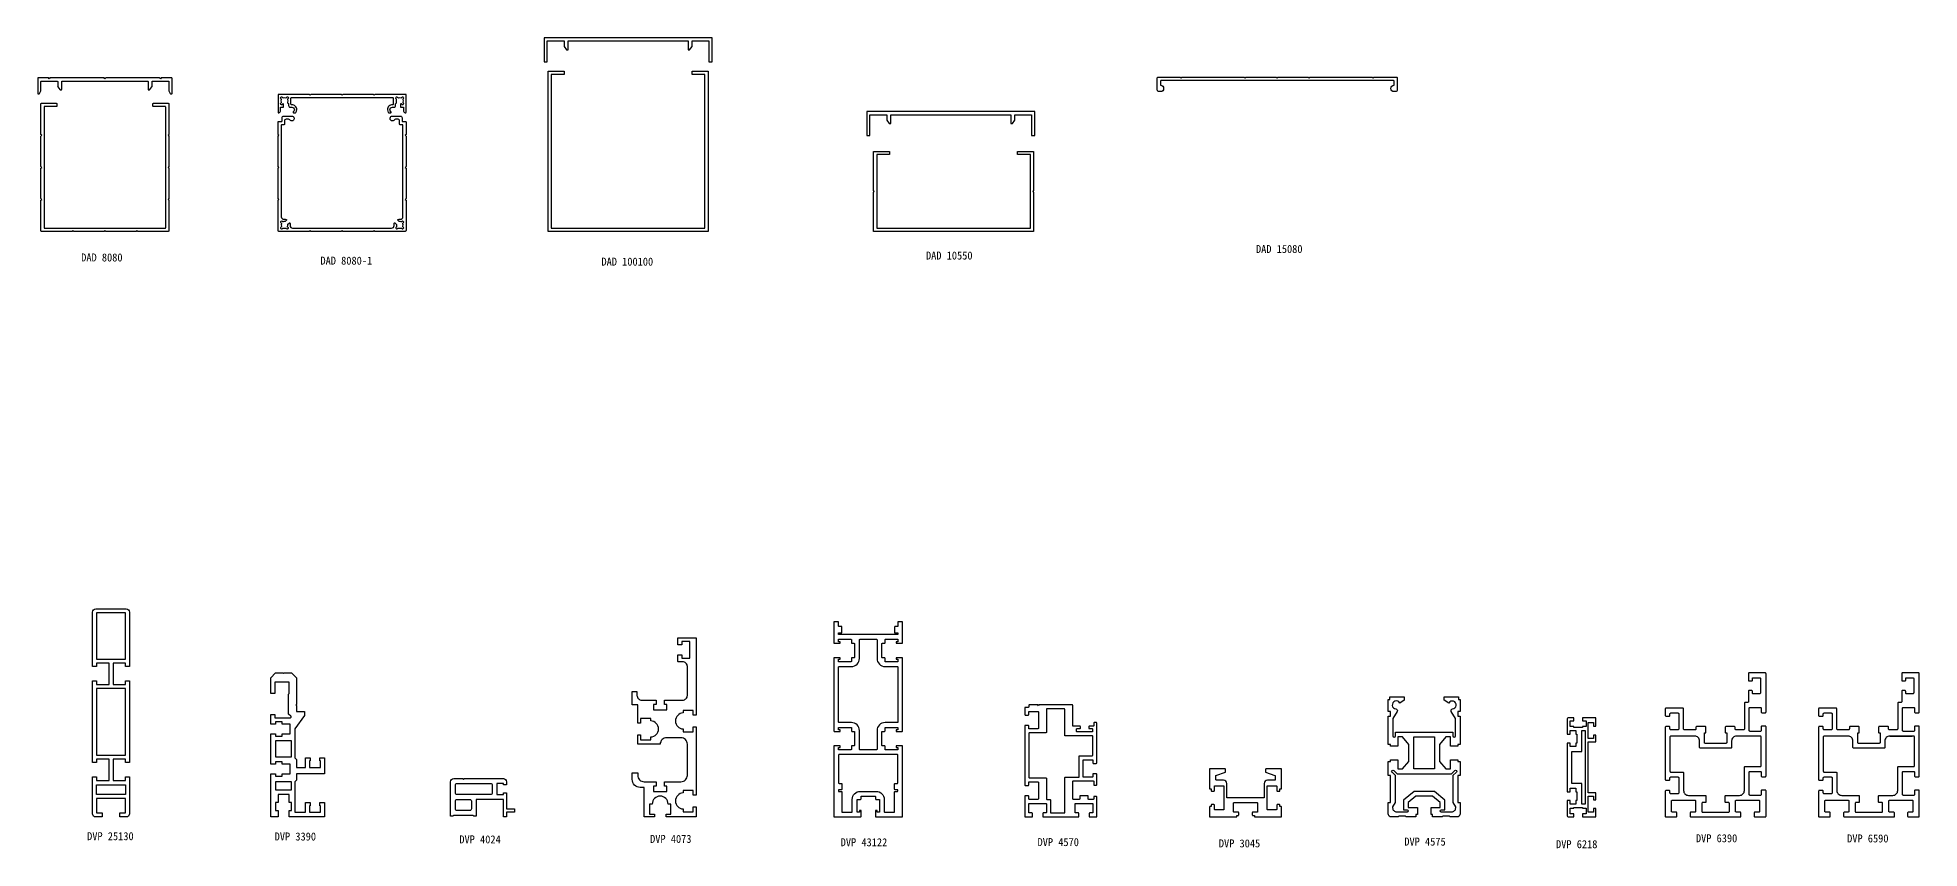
# Model space of a CAD drawing. Extents: x 2157 to 12417, y 247 to 1676.
# Drawn here: x 3431 to 4607, y 251 to 757 of the extents above; entities that cross this region are included whole.
import ezdxf

# ---------------------------------------------------------------- set-up
doc = ezdxf.new("R2010")
doc.units = 0
doc.header["$LTSCALE"] = 8
doc.layers.get('0').update_dxf_attribs({"linetype": 'CONTINUOUS'})
doc.layers.add('3', color=3, linetype='CONTINUOUS')
doc.layers.add('외형선', color=3, linetype='CONTINUOUS')
doc.layers.add('AM_0', color=7, linetype='CONTINUOUS', lineweight=30)
doc.styles.add('궁서체', font='')
doc.styles.get('궁서체').set_extended_font_data('GungsuhChe')

msp = doc.modelspace()

# ---------------------------------------------------------------- linework, layer by layer
at = {"color": 7}
for points in [[(3837.3, 755.2), (3837.3, 749.7), (3838.3, 749.7), (3839.8, 751.7), (3839.8, 755.2), (3850.3, 755.2), (3850.3, 742.2), (3852.3, 742.2), (3852.3, 757.2), (3747.3, 757.2), (3747.3, 742.2), (3749.3, 742.2), (3749.3, 755.2), (3759.8, 755.2), (3759.8, 751.7), (3761.3, 749.7), (3762.3, 749.7), (3762.3, 755.2), (3799.8, 755.2)], [(3847.8, 734.2), (3839.8, 734.2), (3839.8, 736.2), (3849.8, 736.2), (3849.8, 636.2), (3749.8, 636.2), (3749.8, 736.2), (3759.8, 736.2), (3759.8, 734.2), (3751.8, 734.2), (3751.8, 638.2), (3847.8, 638.2)], [(4039, 709.1), (4039, 703.6), (4040, 703.6), (4041.5, 705.6), (4041.5, 709.1), (4052, 709.1), (4052, 696.1), (4054, 696.1), (4054, 711.1), (3949, 711.1), (3949, 696.1), (3951, 696.1), (3951, 709.1), (3961.5, 709.1), (3961.5, 705.6), (3963, 703.6), (3964, 703.6), (3964, 709.1), (4001.5, 709.1)], [(3953.2, 660.7), (3953.7, 661.2), (3953.2, 661.7), (3953.2, 686.2), (3963.2, 686.2), (3963.2, 684.2), (3955.2, 684.2), (3955.2, 638.2), (4051.2, 638.2), (4051.2, 684.2), (4043.2, 684.2), (4043.2, 686.2), (4053.2, 686.2), (4053.2, 661.7), (4052.7, 661.2), (4053.2, 660.7), (4053.2, 636.2), (3953.2, 636.2)]]:
    msp.add_lwpolyline(points, close=True, dxfattribs=at)
for points in [[(3502.3, 726.6, 0.162278), (3502.4, 726.7), (3502.4, 729.8, -0.414214), (3502.7, 730.1), (3512.6, 730.1, -0.414214), (3512.9, 729.8), (3512.9, 724.2, 0.116434), (3512.9, 724.1), (3513.8, 722.3, 0.284079), (3514.1, 722.1), (3514.6, 722.1, 0.414214), (3514.9, 722.4), (3514.9, 731.8, 0.414214), (3514.6, 732.1), (3508.1, 732.1), (3507.6, 731.6), (3507.1, 732.1), (3473.4, 732.1), (3472.9, 731.6), (3472.4, 732.1), (3438.6, 732.1), (3438.1, 731.6), (3437.6, 732.1), (3431.2, 732.1, 0.414214), (3430.9, 731.8), (3430.9, 722.4, 0.414214), (3431.2, 722.1), (3431.7, 722.1, 0.284079), (3432, 722.3), (3432.8, 724.1, 0.116434), (3432.9, 724.2), (3432.9, 729.8, -0.414214), (3433.2, 730.1), (3443.1, 730.1, -0.414214), (3443.4, 729.8), (3443.4, 726.7, 0.162278), (3443.4, 726.6), (3444.8, 724.8, 0.236068), (3445, 724.6), (3445.6, 724.6, 0.414214), (3445.9, 724.9), (3445.9, 729.8, -0.414214), (3446.2, 730.1), (3472.9, 730.1), (3499.6, 730.1, -0.414214), (3499.9, 729.8), (3499.9, 724.9, 0.414214), (3500.2, 724.6), (3500.7, 724.6, 0.236068), (3501, 724.8)], [(3651.8, 710.6), (3651.8, 710.7, 0.242958), (3651.6, 710.9, -0.242958), (3651, 712.2, -0.414214), (3652.6, 713.8), (3653.6, 713.8, 0.414214), (3654.6, 714.8), (3654.6, 715.9, -0.198912), (3654.7, 716.1), (3655.1, 716.6, 0.305615), (3655.2, 716.9, -0.203231), (3655.2, 718.6, 0.305615), (3655.1, 718.9), (3654.8, 719.3, -0.38311), (3654.7, 719.7, -0.053726), (3655.2, 720.2, -0.38311), (3655.6, 720.1), (3656, 719.8, 0.305615), (3656.3, 719.7, -0.203231), (3658, 719.7, 0.305615), (3658.3, 719.8), (3658.7, 720.1, -0.38311), (3659.1, 720.2, -0.053726), (3659.6, 719.7, -0.38311), (3659.5, 719.3), (3659.1, 718.9, 0.305615), (3659.1, 718.6, -0.203231), (3659.1, 716.9, 0.305615), (3659.1, 716.6), (3659.5, 716.2, -0.38311), (3659.6, 715.8, -0.053726), (3659.1, 715.3, -0.38311), (3658.7, 715.4), (3658.3, 715.8, 0.305615), (3658, 715.8, -0.015292), (3657.8, 715.8, 0.317837), (3657.6, 715.5), (3657.6, 714.1, 0.414214), (3657.9, 713.8), (3659.3, 713.8, -0.414214), (3659.6, 713.5), (3659.6, 711.3, 0.414214), (3660.6, 710.3), (3660.8, 710.3, 0.414214), (3661.1, 710.6), (3661.1, 721.5, 0.414214), (3660.8, 721.8), (3641.6, 721.8), (3641.1, 721.3), (3640.6, 721.8), (3621.6, 721.8), (3621.1, 721.3), (3620.6, 721.8), (3601.6, 721.8), (3601.1, 721.3), (3600.6, 721.8), (3581.4, 721.8, 0.414214), (3581.1, 721.5), (3581.1, 710.6, 0.414214), (3581.4, 710.3), (3581.6, 710.3, 0.414214), (3582.6, 711.3), (3582.6, 713.5, -0.414214), (3582.9, 713.8), (3584.3, 713.8, 0.414214), (3584.6, 714.1), (3584.6, 715.5, 0.317837), (3584.4, 715.8, -0.015292), (3584.3, 715.8, 0.305615), (3584, 715.8), (3583.6, 715.4, -0.38311), (3583.2, 715.3, -0.053726), (3582.7, 715.8, -0.38311), (3582.8, 716.2), (3583.1, 716.6, 0.305615), (3583.2, 716.9, -0.203231), (3583.2, 718.6, 0.305615), (3583.1, 718.9), (3582.8, 719.3, -0.38311), (3582.7, 719.7, -0.053726), (3583.2, 720.2, -0.38311), (3583.6, 720.1), (3584, 719.8, 0.305615), (3584.3, 719.7, -0.203231), (3586, 719.7, 0.305615), (3586.3, 719.8), (3586.7, 720.1, -0.38311), (3587.1, 720.2, -0.053726), (3587.6, 719.7, -0.38311), (3587.5, 719.3), (3587.1, 718.9, 0.305615), (3587.1, 718.6, -0.203231), (3587.1, 716.9, 0.305615), (3587.1, 716.6), (3587.6, 716.1, -0.198912), (3587.7, 715.9), (3587.7, 714.8, 0.414214), (3588.7, 713.8), (3589.7, 713.8, -0.414214), (3591.3, 712.2, -0.242958), (3590.6, 710.9, 0.242958), (3590.5, 710.7), (3590.5, 710.6, 0.414214), (3590.8, 710.3), (3592, 710.3, 0.245393), (3592.3, 710.5, 0.153244), (3592.8, 712.2, 0.419921), (3589.7, 715.3, -0.419921), (3589.1, 715.8), (3589.1, 719.3, -0.414214), (3589.6, 719.8), (3652.6, 719.8, -0.414214), (3653.1, 719.3), (3653.1, 715.8, -0.419921), (3652.6, 715.3, 0.419921), (3649.5, 712.2, 0.153244), (3650, 710.5, 0.245393), (3650.3, 710.3), (3651.5, 710.3, 0.414214)], [(3442.6, 714.2), (3435.2, 714.2, 0.414214), (3434.9, 713.9), (3434.9, 638.5, 0.414214), (3435.2, 638.2), (3510.6, 638.2, 0.414214), (3510.9, 638.5), (3510.9, 713.9, 0.414214), (3510.6, 714.2), (3503.2, 714.2, -0.414214), (3502.9, 714.5), (3502.9, 715.9, -0.414214), (3503.2, 716.2), (3512.6, 716.2, -0.414214), (3512.9, 715.9), (3512.9, 696.7), (3512.4, 696.2), (3512.9, 695.7), (3512.9, 676.7), (3512.4, 676.2), (3512.9, 675.7), (3512.9, 656.7), (3512.4, 656.2), (3512.9, 655.7), (3512.9, 636.5, -0.414214), (3512.6, 636.2), (3493.4, 636.2), (3492.9, 636.7), (3492.4, 636.2), (3473.4, 636.2), (3472.9, 636.7), (3472.4, 636.2), (3453.4, 636.2), (3452.9, 636.7), (3452.4, 636.2), (3433.2, 636.2, -0.414214), (3432.9, 636.5), (3432.9, 655.7), (3433.4, 656.2), (3432.9, 656.7), (3432.9, 675.7), (3433.4, 676.2), (3432.9, 676.7), (3432.9, 695.7), (3433.4, 696.2), (3432.9, 696.7), (3432.9, 715.9, -0.414214), (3433.2, 716.2), (3442.6, 716.2, -0.414214), (3442.9, 715.9), (3442.9, 714.5, -0.414214)], [(3583.6, 642.6, 0.38311), (3583.2, 642.6, 0.053726), (3582.7, 642.1, 0.38311), (3582.8, 641.7), (3583.1, 641.3, -0.305615), (3583.2, 641, 0.203231), (3583.2, 639.4, -0.305615), (3583.1, 639), (3582.8, 638.6, 0.38311), (3582.7, 638.2, 0.053726), (3583.2, 637.8, 0.38311), (3583.6, 637.8), (3584, 638.2, -0.305615), (3584.3, 638.3, 0.203231), (3586, 638.3, -0.305615), (3586.3, 638.2), (3586.7, 637.8, 0.38311), (3587.1, 637.8, 0.053726), (3587.6, 638.2, 0.38311), (3587.5, 638.6), (3587.1, 639, -0.305615), (3587.1, 639.4, 0.121666), (3587.2, 640.4, -0.22065), (3587.3, 640.6), (3588.1, 641.4, -0.565857), (3588.6, 641.2, -0.098983), (3588.7, 639.8, 0.443276), (3590.2, 638.2), (3652.1, 638.2, 0.443276), (3653.6, 639.8, -0.098983), (3653.7, 641.2, -0.565857), (3654.2, 641.4), (3655, 640.6, -0.22065), (3655.1, 640.4, 0.121666), (3655.2, 639.4, -0.305615), (3655.1, 639), (3654.8, 638.6, 0.38311), (3654.7, 638.2, 0.053726), (3655.2, 637.8, 0.38311), (3655.6, 637.8), (3656, 638.2, -0.305615), (3656.3, 638.3, 0.203231), (3658, 638.3, -0.305615), (3658.3, 638.2), (3658.7, 637.8, 0.38311), (3659.1, 637.8, 0.053726), (3659.6, 638.2, 0.38311), (3659.5, 638.6), (3659.1, 639, -0.305615), (3659.1, 639.4, 0.203231), (3659.1, 641, -0.305615), (3659.1, 641.3), (3659.5, 641.7, 0.38311), (3659.6, 642.1, 0.053726), (3659.1, 642.6, 0.38311), (3658.7, 642.6), (3658.3, 642.2, -0.305615), (3658, 642.1, 0.121666), (3657, 642.3, -0.22065), (3656.7, 642.4), (3656, 643.1, -0.565857), (3656.1, 643.6, -0.098983), (3657.5, 643.8, 0.443276), (3659.1, 645.3), (3659.1, 702.5, 0.414214), (3658.8, 702.8), (3657.4, 702.8, -0.414214), (3657.1, 703.1), (3657.1, 705.2, 0.414214), (3656.1, 706.2), (3654.6, 706.2, 0.236068), (3653.8, 705.8, -1.618034), (3652.6, 708.2), (3657.6, 708.2, -0.414214), (3658.6, 707.2), (3658.6, 705.1, 0.414214), (3658.9, 704.8), (3660.8, 704.8, -0.414214), (3661.1, 704.5), (3661.1, 696.7), (3660.6, 696.2), (3661.1, 695.7), (3661.1, 676.7), (3660.6, 676.2), (3661.1, 675.7), (3661.1, 656.7), (3660.6, 656.2), (3661.1, 655.7), (3661.1, 636.7, -0.414214), (3660.6, 636.2), (3641.6, 636.2), (3641.1, 636.7), (3640.6, 636.2), (3621.6, 636.2), (3621.1, 636.7), (3620.6, 636.2), (3601.6, 636.2), (3601.1, 636.7), (3600.6, 636.2), (3581.6, 636.2, -0.414214), (3581.1, 636.7), (3581.1, 655.7), (3581.6, 656.2), (3581.1, 656.7), (3581.1, 675.7), (3581.6, 676.2), (3581.1, 676.7), (3581.1, 695.7), (3581.6, 696.2), (3581.1, 696.7), (3581.1, 704.5, -0.414214), (3581.4, 704.8), (3583.3, 704.8, 0.414214), (3583.6, 705.1), (3583.6, 707.2, -0.414214), (3584.6, 708.2), (3589.7, 708.2, -1.618034), (3588.5, 705.8, 0.236068), (3587.7, 706.2), (3586.1, 706.2, 0.414214), (3585.1, 705.2), (3585.1, 703.1, -0.414214), (3584.8, 702.8), (3583.4, 702.8, 0.414214), (3583.1, 702.5), (3583.1, 645.3, 0.443276), (3584.8, 643.8, -0.098983), (3586.2, 643.6, -0.565857), (3586.3, 643.1), (3585.6, 642.4, -0.22065), (3585.3, 642.3, 0.121666), (3584.3, 642.1, -0.305615), (3584, 642.2)]]:
    msp.add_lwpolyline(points, format="xyb", close=True, dxfattribs=at)
at = {"color": 7, "lineweight": -3}
msp.add_lwpolyline([(3833.4, 379.9), (3833.4, 377.9), (3830.9, 377.9), (3830.9, 382, -0.414214), (3831.2, 382.3), (3842.1, 382.3, -0.414214), (3842.4, 382), (3842.4, 333.9), (3840.6, 333.9), (3840.6, 336.9), (3834.3, 336.9), (3834.3, 335.3, 0.980196), (3834.3, 325.3), (3834.3, 323.6), (3840.6, 323.6), (3840.6, 326.6), (3842.4, 326.6), (3842.4, 283.9), (3840.6, 283.9), (3840.6, 286.9), (3834.3, 286.9), (3834.3, 285.3, 0.980196), (3834.3, 275.3), (3834.3, 273.6), (3840.6, 273.6), (3840.6, 276.6), (3842.4, 276.6), (3842.4, 270.6, -0.414214), (3842.1, 270.3), (3823.6, 270.3), (3823.6, 272.1), (3826.6, 272.1), (3826.6, 278.4), (3824.9, 278.4, 0.980196), (3814.9, 278.4), (3813.3, 278.4), (3813.3, 272.1), (3816.3, 272.1), (3816.3, 270.3), (3810.2, 270.3, -0.414214), (3809.9, 270.6), (3809.9, 288.8), (3807.4, 288.8, -0.414214), (3802.4, 293.8), (3802.4, 297.8), (3805.9, 297.8), (3805.9, 296.3, 0.414214), (3809.9, 292.3), (3817.3, 292.3), (3817.3, 289.5), (3815.8, 289.5), (3815.8, 286.3), (3824.1, 286.3), (3824.1, 289.5), (3822.6, 289.5), (3822.6, 292.3), (3832.9, 292.3, 0.414214), (3836.9, 296.3), (3836.9, 315.8, 0.414214), (3832.9, 319.8), (3823.9, 319.8, 0.414214), (3819.9, 315.8), (3819.9, 315.8), (3806.2, 315.8, -0.414214), (3805.9, 316.1), (3805.9, 321.6), (3807.7, 321.6), (3807.7, 318.6), (3814, 318.6), (3814, 320.3, 0.980196), (3814, 330.3), (3814, 331.9), (3807.7, 331.9), (3807.7, 328.9), (3805.9, 328.9), (3805.9, 340.3), (3802.7, 340.3, -0.414214), (3802.4, 340.6), (3802.4, 348.8), (3805.4, 348.8), (3805.4, 346.3, 0.414214), (3808.4, 343.3), (3817.3, 343.3), (3817.3, 340.5), (3815.8, 340.5), (3815.8, 337.3), (3824.1, 337.3), (3824.1, 340.5), (3822.6, 340.5), (3822.6, 343.3), (3833.9, 343.3, 0.414214), (3836.9, 346.3), (3836.9, 364.3, 0.414214), (3833.9, 367.3), (3831.2, 367.3, -0.414214), (3830.9, 367.6), (3830.9, 371.6), (3833.4, 371.6), (3833.4, 369.6), (3838.4, 369.6), (3838.4, 379.9)], format="xyb", close=True, dxfattribs=at)
at = {"layer": '3', "color": 7, "lineweight": -3}
for points in [[(3931.4, 384.3), (3931.4, 385.3), (3933.4, 385.3), (3933.4, 389, 0.414214), (3933.1, 389.3), (3931.7, 389.3, -0.414214), (3931.4, 389.6), (3931.4, 392, 0.414214), (3931.1, 392.3), (3928.7, 392.3, 0.414214), (3928.4, 392), (3928.4, 379.1, 0.414214), (3928.7, 378.8), (3932.4, 378.8), (3932.4, 379.8), (3931.4, 379.8), (3931.4, 381.3), (3939.1, 381.3, -0.414214), (3939.4, 381), (3939.4, 379.1, 0.414214), (3939.7, 378.8), (3941.1, 378.8, -0.414214), (3941.4, 378.5), (3941.4, 370.1, -0.414214), (3941.1, 369.8), (3939.7, 369.8, 0.414214), (3939.4, 369.5), (3939.4, 367.6, -0.414214), (3939.1, 367.3), (3931.4, 367.3), (3931.4, 368.8), (3932.4, 368.8), (3932.4, 369.8), (3928.7, 369.8, 0.414214), (3928.4, 369.5), (3928.4, 324.1, 0.414214), (3928.7, 323.8), (3932.4, 323.8), (3932.4, 324.8), (3931.4, 324.8), (3931.4, 326.3), (3939.1, 326.3, -0.414214), (3939.4, 326), (3939.4, 324.1, 0.414214), (3939.7, 323.8), (3941.1, 323.8, -0.414214), (3941.4, 323.5), (3941.4, 315.1, -0.414214), (3941.1, 314.8), (3939.7, 314.8, 0.414214), (3939.4, 314.5), (3939.4, 312.6, -0.414214), (3939.1, 312.3), (3931.4, 312.3), (3931.4, 313.8), (3932.4, 313.8), (3932.4, 314.8), (3928.7, 314.8, 0.414214), (3928.4, 314.5), (3928.4, 270.6, 0.414214), (3928.7, 270.3), (3945.1, 270.3, 0.414214), (3945.4, 270.6), (3945.4, 274.3), (3944.4, 274.3), (3944.4, 273.3), (3942.9, 273.3), (3942.9, 281, -0.414214), (3943.2, 281.3), (3945.1, 281.3, 0.414214), (3945.4, 281.6), (3945.4, 283, -0.414214), (3945.7, 283.3), (3954.1, 283.3, -0.414214), (3954.4, 283), (3954.4, 281.6, 0.414214), (3954.7, 281.3), (3956.6, 281.3, -0.414214), (3956.9, 281), (3956.9, 273.3), (3955.4, 273.3), (3955.4, 274.3), (3954.4, 274.3), (3954.4, 270.6, 0.414214), (3954.7, 270.3), (3971.1, 270.3, 0.414214), (3971.4, 270.6), (3971.4, 314.5, 0.414214), (3971.1, 314.8), (3967.4, 314.8), (3967.4, 313.8), (3968.4, 313.8), (3968.4, 312.3), (3960.7, 312.3, -0.414214), (3960.4, 312.6), (3960.4, 314.5, 0.414214), (3960.1, 314.8), (3958.7, 314.8, -0.414214), (3958.4, 315.1), (3958.4, 323.5, -0.414214), (3958.7, 323.8), (3960.1, 323.8, 0.414214), (3960.4, 324.1), (3960.4, 326, -0.414214), (3960.7, 326.3), (3968.4, 326.3), (3968.4, 324.8), (3967.4, 324.8), (3967.4, 323.8), (3971.1, 323.8, 0.414214), (3971.4, 324.1), (3971.4, 369.5, 0.414214), (3971.1, 369.8), (3967.4, 369.8), (3967.4, 368.8), (3968.4, 368.8), (3968.4, 367.3), (3960.7, 367.3, -0.414214), (3960.4, 367.6), (3960.4, 369.5, 0.414214), (3960.1, 369.8), (3958.7, 369.8, -0.414214), (3958.4, 370.1), (3958.4, 378.5, -0.414214), (3958.7, 378.8), (3960.1, 378.8, 0.414214), (3960.4, 379.1), (3960.4, 381, -0.414214), (3960.7, 381.3), (3968.4, 381.3), (3968.4, 379.8), (3967.4, 379.8), (3967.4, 378.8), (3971.1, 378.8, 0.414214), (3971.4, 379.1), (3971.4, 392, 0.414214), (3971.1, 392.3), (3968.7, 392.3, 0.414214), (3968.4, 392), (3968.4, 389.6, -0.414214), (3968.1, 389.3), (3966.7, 389.3, 0.414214), (3966.4, 389), (3966.4, 385.3), (3968.4, 385.3), (3968.4, 384.3)], [(3968.1, 329.3), (3960.4, 329.3, 0.414214), (3955.4, 324.3), (3955.4, 312.6, -0.414214), (3955.1, 312.3), (3944.7, 312.3, -0.414214), (3944.4, 312.6), (3944.4, 324.3, 0.414214), (3939.4, 329.3), (3931.7, 329.3, -0.414214), (3931.4, 329.6), (3931.4, 364, -0.414214), (3931.7, 364.3), (3939.4, 364.3, 0.414214), (3944.4, 369.3), (3944.4, 381, -0.414214), (3944.7, 381.3), (3955.1, 381.3, -0.414214), (3955.4, 381), (3955.4, 369.3, 0.414214), (3960.4, 364.3), (3968.1, 364.3, -0.414214), (3968.4, 364), (3968.4, 329.6, -0.414214)], [(3968.1, 309.3), (3931.7, 309.3, 0.414214), (3931.4, 309), (3931.4, 291.6, 0.414214), (3931.7, 291.3), (3933.1, 291.3, -0.414214), (3933.4, 291), (3933.4, 287.6, -0.414214), (3933.1, 287.3), (3931.4, 287.3), (3931.4, 286.3), (3933.1, 286.3, -0.414214), (3933.4, 286), (3933.4, 273.6, 0.414214), (3933.7, 273.3), (3939.6, 273.3, 0.414214), (3939.9, 273.6), (3939.9, 281.3, -0.414214), (3944.9, 286.3), (3954.9, 286.3, -0.414214), (3959.9, 281.3), (3959.9, 273.6, 0.414214), (3960.2, 273.3), (3966.1, 273.3, 0.414214), (3966.4, 273.6), (3966.4, 286, -0.414214), (3966.7, 286.3), (3968.1, 286.3, 0.414214), (3968.4, 286.6), (3968.4, 287, 0.414214), (3968.1, 287.3), (3966.7, 287.3, -0.414214), (3966.4, 287.6), (3966.4, 291, -0.414214), (3966.7, 291.3), (3968.1, 291.3, 0.414214), (3968.4, 291.6), (3968.4, 309, 0.414214)]]:
    msp.add_lwpolyline(points, format="xyb", close=True, dxfattribs=at)
at = {"layer": 'AM_0', "color": 0}
msp.add_lwpolyline([(4225.5, 732), (4226, 732.5), (4265, 732.5), (4265.5, 732), (4266, 732.5), (4280, 732.5, -0.414214), (4280.5, 732), (4280.5, 724.5, -0.414214), (4279.5, 723.5), (4278.5, 723.5, -1), (4278.5, 727.5), (4278.5, 730, 0.414214), (4278, 730.5), (4205.5, 730.5), (4133, 730.5, 0.414214), (4132.5, 730), (4132.5, 727.5, -1), (4132.5, 723.5), (4131.5, 723.5, -0.414214), (4130.5, 724.5), (4130.5, 732, -0.414214), (4131, 732.5), (4145, 732.5), (4145.5, 732), (4146, 732.5), (4185, 732.5), (4185.5, 732), (4186, 732.5), (4205, 732.5), (4205.5, 732), (4206, 732.5), (4225, 732.5)], format="xyb", close=True, dxfattribs=at)
at = {"layer": 'AM_0', "color": 7, "lineweight": -3}
msp.add_lwpolyline([(4163.2, 288.1, 0.414214), (4163.5, 287.8), (4164.2, 287.8), (4164.2, 286.8, 0.414214), (4164.5, 286.5), (4165.9, 286.5, 0.414214), (4166.2, 286.8), (4166.2, 289.5, -0.414214), (4166.5, 289.8), (4171.9, 289.8, -0.414214), (4172.2, 289.5), (4172.2, 282.3), (4172.2, 275.1, -0.414214), (4171.9, 274.8), (4166.5, 274.8, -0.414214), (4166.2, 275.1), (4166.2, 277.7, 0.414214), (4165.9, 278), (4164.5, 278, 0.414214), (4164.2, 277.7), (4164.2, 276.8), (4163.5, 276.8, 0.414214), (4163.2, 276.5), (4163.2, 270.3), (4179.9, 270.3, 0.414214), (4180.2, 270.6), (4180.2, 271.3), (4181.1, 271.3, 0.414214), (4181.4, 271.6), (4181.4, 273, 0.414214), (4181.1, 273.3), (4178.5, 273.3, -0.414214), (4178.2, 273.6), (4178.2, 279, -0.414214), (4178.5, 279.3), (4185.7, 279.3), (4192.9, 279.3, -0.414214), (4193.2, 279), (4193.2, 273.6, -0.414214), (4192.9, 273.3), (4190.2, 273.3, 0.414214), (4189.9, 273), (4189.9, 271.6, 0.414214), (4190.2, 271.3), (4191.2, 271.3), (4191.2, 270.6, 0.414214), (4191.5, 270.3), (4208.2, 270.3), (4208.2, 276.5, 0.414214), (4207.9, 276.8), (4207.2, 276.8), (4207.2, 277.7, 0.414214), (4206.9, 278), (4205.5, 278, 0.414214), (4205.2, 277.7), (4205.2, 275.1, -0.414214), (4204.9, 274.8), (4199.5, 274.8, -0.414214), (4199.2, 275.1), (4199.2, 282.3), (4199.2, 289.5, -0.414214), (4199.5, 289.8), (4204.9, 289.8, -0.414214), (4205.2, 289.5), (4205.2, 286.8, 0.414214), (4205.5, 286.5), (4206.9, 286.5, 0.414214), (4207.2, 286.8), (4207.2, 287.8), (4207.9, 287.8, 0.414214), (4208.2, 288.1), (4208.2, 300.3), (4198.5, 300.3, 0.414214), (4198.2, 300), (4198.2, 298.3), (4204, 296.3, -0.322823), (4204.2, 296.1), (4204.2, 293.6, -0.414214), (4203.9, 293.3), (4199.4, 293.3, 0.414214), (4197.4, 291.3), (4197.4, 282.6, -0.414214), (4197.1, 282.3), (4185.7, 282.3), (4174.2, 282.3, -0.414214), (4173.9, 282.6), (4173.9, 291.3, 0.414214), (4171.9, 293.3), (4167.5, 293.3, -0.414214), (4167.2, 293.6), (4167.2, 296.3), (4173.2, 298.3), (4173.2, 300, 0.414214), (4172.9, 300.3), (4163.2, 300.3)], format="xyb", close=True, dxfattribs=at)
at = {"layer": '외형선', "color": 7, "lineweight": -3}
for points in [[(3485.7, 272.8), (3485.7, 281.8), (3467.7, 281.8), (3467.7, 272.8), (3471.2, 272.8), (3471.2, 270.3), (3467.2, 270.3, -0.414214), (3465.2, 272.3), (3465.2, 295.3), (3467.7, 295.3), (3467.7, 293), (3475.5, 293), (3475.5, 306.5), (3467.7, 306.5), (3467.7, 304.3), (3465.2, 304.3), (3465.2, 355.3), (3467.7, 355.3), (3467.7, 353), (3475.5, 353), (3475.5, 366.5), (3467.7, 366.5), (3467.7, 364.3), (3465.2, 364.3), (3465.2, 398.3, -0.414214), (3467.2, 400.3), (3486.2, 400.3, -0.414214), (3488.2, 398.3), (3488.2, 364.3), (3485.7, 364.3), (3485.7, 366.5), (3478, 366.5), (3478, 353), (3485.7, 353), (3485.7, 355.3), (3488.2, 355.3), (3488.2, 304.3), (3485.7, 304.3), (3485.7, 306.5), (3478, 306.5), (3478, 293), (3485.7, 293), (3485.7, 295.3), (3488.2, 295.3), (3488.2, 272.3, -0.414214), (3486.2, 270.3), (3482.2, 270.3), (3482.2, 272.8)], [(3581.1, 279.3), (3579.6, 279.3), (3579.6, 274.3), (3581.1, 274.3), (3581.1, 270.3), (3576.6, 270.3), (3576.6, 297.3), (3579.6, 297.3), (3579.6, 295.8), (3583.6, 295.8), (3583.6, 297.3), (3588.6, 297.3), (3588.6, 303.3), (3583.6, 303.3), (3583.6, 304.8), (3579.6, 304.8), (3579.6, 303.3), (3576.6, 303.3), (3576.6, 322.3), (3579.6, 322.3), (3579.6, 320.8), (3583.6, 320.8), (3583.6, 322.3), (3588.6, 322.3), (3588.6, 328.3), (3583.6, 328.3), (3583.6, 329.8), (3579.6, 329.8), (3579.6, 328.3), (3576.6, 328.3), (3576.6, 334.3), (3579.1, 334.3), (3579.1, 332.3), (3588.8, 332.3, 0.414214), (3589.3, 332.8), (3589.3, 332.8, 0.198912), (3589.2, 333.2), (3587.7, 334.6, -0.198912), (3587.6, 335), (3587.6, 347), (3588.1, 347.5), (3588.1, 354.5), (3579.1, 354.5), (3579.1, 347.5), (3576.6, 347.5), (3576.6, 357.3), (3579.6, 360.3), (3584.3, 360.3), (3584.6, 360), (3584.9, 360.3), (3589.6, 360.3), (3592.6, 357.3), (3592.6, 340.6), (3592.3, 340.3), (3592.6, 340), (3592.6, 336.3), (3597.6, 336.3), (3597.6, 333.8), (3591.6, 325.3), (3591.6, 307.3), (3592.6, 306.3), (3592.6, 301.3), (3598.2, 301.3), (3598.2, 307.3), (3601.2, 307.3), (3601.2, 305.3), (3600.7, 305.3), (3600.7, 301.3), (3607.7, 301.3), (3607.7, 305.3), (3607.2, 305.3), (3607.2, 307.3), (3610.2, 307.3), (3610.2, 297.3), (3592.6, 297.3), (3592.6, 293.3), (3591.6, 292.3), (3591.6, 273.3), (3598.2, 273.3), (3598.2, 279.3), (3601.2, 279.3), (3601.2, 277.3), (3600.7, 277.3), (3600.7, 273.3), (3607.7, 273.3), (3607.7, 277.3), (3607.2, 277.3), (3607.2, 279.3), (3610.2, 279.3), (3610.2, 270.3), (3588.1, 270.3), (3588.1, 274.3), (3589.6, 274.3), (3589.6, 279.3), (3588.1, 279.3), (3588.1, 284.3), (3581.1, 284.3)], [(4606.7, 270.8), (4606.7, 286.6, 0.414214), (4606.2, 287.1), (4604.2, 287.1, 0.414214), (4603.7, 286.6), (4603.7, 284.3, -0.414214), (4603.2, 283.8), (4596.7, 283.8, -0.414214), (4596.2, 284.3), (4596.2, 298.3, -0.414214), (4596.7, 298.8), (4603.2, 298.8, -0.414214), (4603.7, 298.3), (4603.7, 295.9, 0.414214), (4604.2, 295.4), (4606.2, 295.4, 0.414214), (4606.7, 295.9), (4606.7, 326.6, 0.414214), (4606.2, 327.1), (4604.2, 327.1, 0.414214), (4603.7, 326.6), (4603.7, 324.3, -0.414214), (4603.2, 323.8), (4596.7, 323.8, -0.414214), (4596.2, 324.3), (4596.2, 338.3, -0.414214), (4596.7, 338.8), (4603.2, 338.8, -0.414214), (4603.7, 338.3), (4603.7, 335.9, 0.414214), (4604.2, 335.4), (4606.2, 335.4, 0.414214), (4606.7, 335.9), (4606.7, 359.8, 0.414214), (4606.2, 360.3), (4596.2, 360.3, 0.414214), (4595.7, 359.8), (4595.7, 355.8, 0.414214), (4596.2, 355.3), (4597.7, 355.3, 0.414214), (4598.2, 355.8), (4598.2, 356.8, -0.414214), (4598.7, 357.3), (4602.7, 357.3, -0.414214), (4603.2, 356.8), (4603.2, 347.8, -0.414214), (4602.7, 347.3), (4598.7, 347.3, -0.414214), (4598.2, 347.8), (4598.2, 348.8, 0.414214), (4597.7, 349.3), (4596.2, 349.3, 0.414214), (4595.7, 348.8), (4595.7, 342.3, -0.414214), (4595.2, 341.8), (4593.7, 341.8, 0.414214), (4593.2, 341.3), (4593.2, 325.3, -0.414214), (4592.7, 324.8), (4588, 324.8, -0.414214), (4587.5, 325.3), (4587.5, 326.3, 0.414214), (4587, 326.8), (4581.7, 326.8, 0.414214), (4581.2, 326.3), (4581.2, 323.3, 0.414214), (4581.7, 322.8), (4582.2, 322.8), (4582.2, 316.8, -0.414214), (4581.7, 316.3), (4575.2, 316.3), (4568.7, 316.3, -0.414214), (4568.2, 316.8), (4568.2, 322.8), (4568.7, 322.8, 0.414214), (4569.2, 323.3), (4569.2, 326.3, 0.414214), (4568.7, 326.8), (4563.5, 326.8, 0.414214), (4563, 326.3), (4563, 325.3, -0.414214), (4562.5, 324.8), (4555.7, 324.8, -0.414214), (4555.2, 325.3), (4555.2, 337.8, 0.414214), (4554.7, 338.3), (4544.2, 338.3, 0.414214), (4543.7, 337.8), (4543.7, 333.8, 0.414214), (4544.2, 333.3), (4546.2, 333.3, 0.414214), (4546.7, 333.8), (4546.7, 334.8, -0.414214), (4547.2, 335.3), (4551.7, 335.3, -0.414214), (4552.2, 334.8), (4552.2, 325.3, -0.414214), (4551.7, 324.8), (4547.2, 324.8, -0.414214), (4546.7, 325.3), (4546.7, 326.3, 0.414214), (4546.2, 326.8), (4544.2, 326.8, 0.414214), (4543.7, 326.3), (4543.7, 293.8, 0.414214), (4544.2, 293.3), (4546.2, 293.3, 0.414214), (4546.7, 293.8), (4546.7, 294.8, -0.414214), (4547.2, 295.3), (4551.7, 295.3, -0.414214), (4552.2, 294.8), (4552.2, 285.3, -0.414214), (4551.7, 284.8), (4547.2, 284.8, -0.414214), (4546.7, 285.3), (4546.7, 286.3, 0.414214), (4546.2, 286.8), (4544.2, 286.8, 0.414214), (4543.7, 286.3), (4543.7, 270.8, 0.414214), (4544.2, 270.3), (4550.6, 270.3, 0.414214), (4551.1, 270.8), (4551.1, 272.8, 0.414214), (4550.6, 273.3), (4548.2, 273.3, -0.414214), (4547.7, 273.8), (4547.7, 280.3, -0.414214), (4548.2, 280.8), (4562.2, 280.8, -0.414214), (4562.7, 280.3), (4562.7, 273.8, -0.414214), (4562.2, 273.3), (4559.9, 273.3, 0.414214), (4559.4, 272.8), (4559.4, 270.8, 0.414214), (4559.9, 270.3), (4575.2, 270.3), (4591.1, 270.3), (4591.1, 272.8, 0.414214), (4590.6, 273.3), (4588.2, 273.3, -0.414214), (4587.7, 273.8), (4587.7, 280.3, -0.414214), (4588.2, 280.8), (4602.2, 280.8, -0.414214), (4602.7, 280.3), (4602.7, 273.8, -0.414214), (4602.2, 273.3), (4599.9, 273.3, 0.414214), (4599.4, 272.8), (4599.4, 270.8, 0.414214), (4599.9, 270.3), (4606.2, 270.3, 0.414214)], [(4292.1, 283.3), (4287.3, 279.3), (4287.3, 276.3), (4293.1, 276.3), (4293.1, 271.8), (4292.1, 271.8), (4292.1, 270.3), (4286.1, 270.3), (4285.6, 270.8), (4281.6, 270.8), (4281.1, 270.3), (4276.8, 270.3, -0.414214), (4274.8, 272.3), (4274.8, 279.3), (4276.3, 279.3), (4276.3, 296.3), (4274.8, 296.3), (4274.8, 305), (4276.3, 305), (4276.3, 306), (4280.8, 306), (4280.8, 300.3), (4283.8, 300.3), (4287.8, 305), (4287.8, 315.5), (4283.8, 320.3), (4280.8, 320.3), (4280.8, 314.5), (4276.3, 314.5), (4276.3, 315.5), (4274.8, 315.5), (4274.8, 333.3), (4276.3, 333.3), (4276.3, 336.3), (4274.8, 336.3), (4274.8, 343.8), (4275.8, 343.8), (4275.8, 345.3), (4284.8, 345.3), (4284.8, 343.2), (4282, 341.5, 1.654077), (4279.6, 337.8, -0.55076), (4280.4, 336.3), (4277.8, 331.8), (4277.8, 321, 1), (4279.3, 321), (4279.3, 323.3), (4297.3, 323.3), (4315.3, 323.3), (4315.3, 321, 1), (4316.8, 321), (4316.8, 331.8), (4314.2, 336.3, -0.55076), (4315, 337.8, 1.654077), (4312.7, 341.5), (4309.8, 343.2), (4309.8, 345.3), (4318.8, 345.3), (4318.8, 343.8), (4319.8, 343.8), (4319.8, 336.3), (4318.3, 336.3), (4318.3, 333.3), (4319.8, 333.3), (4319.8, 315.5), (4318.3, 315.5), (4318.3, 314.5), (4313.8, 314.5), (4313.8, 320.3), (4310.8, 320.3), (4306.8, 315.5), (4306.8, 305), (4310.8, 300.3), (4313.8, 300.3), (4313.8, 306), (4318.3, 306), (4318.3, 305), (4319.8, 305), (4319.8, 296.3), (4318.3, 296.3), (4318.3, 279.3), (4319.8, 279.3), (4319.8, 272.3, -0.414214), (4317.8, 270.3), (4313.6, 270.3), (4313.1, 270.8), (4309.1, 270.8), (4308.6, 270.3), (4302.6, 270.3), (4302.6, 271.8), (4301.6, 271.8), (4301.6, 276.3), (4307.3, 276.3), (4307.3, 279.3), (4302.6, 283.3), (4297.3, 283.3)], [(4080.4, 325.5), (4082.2, 325.5, 0.414214), (4082.5, 325.8), (4082.5, 326.7, 0.414214), (4082.2, 327), (4078, 327, -0.414214), (4077.7, 327.3), (4077.7, 340, 0.414214), (4077.4, 340.3), (4056.5, 340.3), (4056.2, 339.8), (4055.9, 340.3), (4050.5, 340.3, 0.414214), (4050.2, 340), (4050.2, 339.1, -0.414214), (4049.9, 338.8), (4048, 338.8, 0.414214), (4047.7, 338.5), (4047.7, 334.3, 0.414214), (4048, 334), (4049.9, 334, 0.414214), (4050.2, 334.3), (4050.2, 336, -0.414214), (4050.5, 336.3), (4055.9, 336.3, -0.414214), (4056.2, 336), (4056.2, 325.6, -0.414214), (4055.9, 325.3), (4050.5, 325.3, -0.414214), (4050.2, 325.6), (4050.2, 327.2, 0.414214), (4049.9, 327.5), (4048, 327.5, 0.414214), (4047.7, 327.2), (4047.7, 290.3, 0.414214), (4048, 290), (4049.9, 290, 0.414214), (4050.2, 290.3), (4050.2, 292, -0.414214), (4050.5, 292.3), (4055.9, 292.3, -0.414214), (4056.2, 292), (4056.2, 281.6, -0.414214), (4055.9, 281.3), (4050.5, 281.3, -0.414214), (4050.2, 281.6), (4050.2, 283.2, 0.414214), (4049.9, 283.5), (4048, 283.5, 0.414214), (4047.7, 283.2), (4047.7, 270.6, 0.414214), (4048, 270.3), (4052.2, 270.3, 0.414214), (4052.5, 270.6), (4052.5, 272.5, 0.414214), (4052.2, 272.8), (4050.5, 272.8, -0.414214), (4050.2, 273.1), (4050.2, 278.5, -0.414214), (4050.5, 278.8), (4060.9, 278.8, -0.414214), (4061.2, 278.5), (4061.2, 273.1, -0.414214), (4060.9, 272.8), (4059.3, 272.8, 0.414214), (4059, 272.5), (4059, 270.6, 0.414214), (4059.3, 270.3), (4068.5, 270.3), (4069, 270.3), (4081.2, 270.3, 0.414214), (4081.5, 270.6), (4081.5, 272.5, 0.414214), (4081.2, 272.8), (4079.5, 272.8, -0.414214), (4079.2, 273.1), (4079.2, 278.5, -0.414214), (4079.5, 278.8), (4089.9, 278.8, -0.414214), (4090.2, 278.5), (4090.2, 273.1, -0.414214), (4089.9, 272.8), (4088.3, 272.8, 0.414214), (4088, 272.5), (4088, 270.6, 0.414214), (4088.3, 270.3), (4092.4, 270.3, 0.414214), (4092.7, 270.6), (4092.7, 282.8, 0.414214), (4092.4, 283.1), (4091.1, 283.1, 0.414214), (4090.8, 282.8), (4090.8, 281.6, -0.414214), (4090.5, 281.3), (4087.6, 281.3, -0.414214), (4087.3, 281.6), (4087.3, 283.3, 0.414214), (4087, 283.6), (4082.4, 283.6, 0.414214), (4082.1, 283.3), (4082.1, 281.6, -0.414214), (4081.8, 281.3), (4078, 281.3, -0.414214), (4077.7, 281.6), (4077.7, 292.5, -0.414214), (4078, 292.8), (4090.5, 292.8, -0.414214), (4090.8, 292.5), (4090.8, 290.4, 0.414214), (4091.1, 290.1), (4092.4, 290.1, 0.414214), (4092.7, 290.4), (4092.7, 297, 0.414214), (4092.4, 297.3), (4090.5, 297.3, 0.414214), (4090.2, 297), (4090.2, 295.4, -0.414214), (4089.9, 295.1), (4084.5, 295.1, -0.414214), (4084.2, 295.4), (4084.2, 305.8, -0.414214), (4084.5, 306.1), (4089.9, 306.1, -0.414214), (4090.2, 305.8), (4090.2, 304.1, 0.414214), (4090.5, 303.8), (4092.4, 303.8, 0.414214), (4092.7, 304.1), (4092.7, 329, 0.414214), (4092.4, 329.3), (4091.1, 329.3, 0.414214), (4090.8, 329), (4090.8, 327.3, -0.414214), (4090.5, 327), (4088, 327, 0.414214), (4087.7, 326.7), (4087.7, 325.8, 0.414214), (4088, 325.5), (4089.8, 325.5, -0.414214), (4090.1, 325.2), (4090.1, 323.8, -0.414214), (4089.8, 323.5), (4080.4, 323.5, -0.414214), (4080.1, 323.8), (4080.1, 325.2, -0.414214)], [(4082, 308.6), (4089.9, 308.6, 0.414214), (4090.2, 308.9), (4090.2, 320.7, 0.414214), (4089.9, 321), (4073, 321, -0.414214), (4072.7, 321.3), (4072.7, 337.5, 0.414214), (4072.4, 337.8), (4061.5, 337.8, 0.414214), (4061.2, 337.5), (4061.2, 323.1, -0.414214), (4060.9, 322.8), (4050.5, 322.8, 0.414214), (4050.2, 322.5), (4050.2, 295.1, 0.414214), (4050.5, 294.8), (4060.9, 294.8, -0.414214), (4061.2, 294.5), (4061.2, 281.6, 0.414214), (4061.5, 281.3), (4063.4, 281.3, -0.414214), (4063.7, 281), (4063.7, 273.1, 0.414214), (4064, 272.8), (4068.2, 272.8), (4068.7, 272.8), (4072.4, 272.8, 0.414214), (4072.7, 273.1), (4072.7, 294.8, -0.414214), (4073, 295.1), (4081.4, 295.1, 0.414214), (4081.7, 295.4), (4081.7, 308.3, -0.414214)], [(4386.6, 271.3, 0.414214), (4387.6, 270.3), (4390.8, 270.3), (4390.8, 272.3), (4388.6, 272.3), (4388.6, 275.8), (4390.8, 275.8), (4390.8, 276.3), (4396.3, 276.3), (4396.3, 275.8), (4398.6, 275.8), (4398.6, 272.3), (4396.3, 272.3), (4396.3, 270.3), (4404.6, 270.3), (4404.6, 275.5), (4403.1, 275.5), (4403.1, 273.3), (4399.8, 273.3), (4399.8, 278.3), (4399.8, 283.3), (4403.1, 283.3), (4403.1, 281), (4404.6, 281), (4404.6, 285.3), (4399.8, 285.3), (4399.8, 301.3), (4399.8, 317.3), (4404.6, 317.3), (4404.6, 321.5), (4403.1, 321.5), (4403.1, 319.3), (4399.8, 319.3), (4399.8, 324.3), (4399.8, 329.3), (4403.1, 329.3), (4403.1, 327), (4404.6, 327), (4404.6, 332.3), (4396.3, 332.3), (4396.3, 330.3), (4398.6, 330.3), (4398.6, 326.8), (4396.3, 326.8), (4396.3, 326.3), (4390.8, 326.3), (4390.8, 326.8), (4388.6, 326.8), (4388.6, 330.3), (4390.8, 330.3), (4390.8, 332.3), (4387.6, 332.3, 0.414214), (4386.6, 331.3), (4386.6, 322), (4388.6, 322), (4388.6, 324.3), (4392.1, 324.3), (4392.1, 322), (4392.6, 322), (4392.6, 316.5), (4392.1, 316.5), (4392.1, 314.3), (4388.6, 314.3), (4388.6, 316.5), (4386.6, 316.5), (4386.6, 301.3), (4386.6, 286), (4388.6, 286), (4388.6, 288.3), (4392.1, 288.3), (4392.1, 286), (4392.6, 286), (4392.6, 280.5), (4392.1, 280.5), (4392.1, 278.3), (4388.6, 278.3), (4388.6, 280.5), (4386.6, 280.5)], [(3721.9, 270.3), (3721.9, 281.3), (3704.9, 281.3), (3704.9, 270.7), (3703.5, 270.7), (3702.9, 271.3), (3690.9, 271.3), (3690.3, 270.7), (3688.9, 270.7), (3688.9, 292.3, -0.414214), (3690.9, 294.3), (3696.4, 294.3), (3696.9, 293.8), (3697.4, 294.3), (3721.9, 294.3, -0.414214), (3723.9, 292.3), (3723.9, 290.3), (3721.9, 290.3), (3721.9, 291.3), (3717.9, 291.3), (3717.9, 284.3), (3721.9, 284.3), (3721.9, 285.3), (3723.9, 285.3), (3723.9, 275.3), (3728.9, 275.3), (3728.9, 273.3), (3723.9, 273.3), (3723.9, 270.3)], [(4291, 286.3), (4284.3, 280.7), (4284.3, 274.8), (4286.6, 274.8, -1), (4286.6, 273.3), (4280.3, 273.3, -0.414214), (4277.8, 275.8), (4277.8, 276.7), (4279.3, 279.3), (4279.3, 296.2), (4277.2, 298.3, -1), (4278.3, 299.4), (4280.4, 297.3), (4297.3, 297.3), (4314.3, 297.3), (4316.4, 299.4, -1), (4317.5, 298.3), (4315.3, 296.2), (4315.3, 279.3), (4316.8, 276.7), (4316.8, 275.8, -0.414214), (4314.3, 273.3), (4308.1, 273.3, -1), (4308.1, 274.8), (4310.3, 274.8), (4310.3, 280.7), (4303.7, 286.3), (4297.3, 286.3)], [(3692.9, 284.3, -0.414214), (3691.9, 285.3), (3691.9, 290.3, -0.414214), (3692.9, 291.3), (3713.9, 291.3, -0.414214), (3714.9, 290.3), (3714.9, 285.3, -0.414214), (3713.9, 284.3)], [(3692.9, 274.3, -0.414214), (3691.9, 275.3), (3691.9, 280.3, -0.414214), (3692.9, 281.3), (3700.9, 281.3, -0.414214), (3701.9, 280.3), (3701.9, 275.3, -0.414214), (3700.9, 274.3)]]:
    msp.add_lwpolyline(points, format="xyb", close=True, dxfattribs=at)
for points in [[(3467.7, 369), (3485.7, 369), (3485.7, 397.8), (3467.7, 397.8)], [(3485.7, 309), (3485.7, 350.5), (3467.7, 350.5), (3467.7, 309)], [(3589.6, 307.8), (3589.6, 317.8), (3579.6, 317.8), (3579.6, 307.8)], [(4290.8, 300.3), (4290.8, 320.3), (4297.3, 320.3), (4303.8, 320.3), (4303.8, 300.3), (4297.3, 300.3)], [(4395.8, 278.3), (4395.8, 291.3), (4389.6, 291.3), (4389.6, 301.3), (4389.6, 311.3), (4395.8, 311.3), (4395.8, 324.3), (4397.8, 324.3), (4397.8, 301.3), (4397.8, 278.3)], [(3467.7, 284.3), (3467.7, 290.3), (3485.7, 290.3), (3485.7, 284.3)], [(3589.6, 287.3), (3589.6, 292.3), (3579.6, 292.3), (3579.6, 287.3)]]:
    msp.add_lwpolyline(points, close=True, dxfattribs=at)
at = {"layer": '외형선', "color": 0}
for points in [[(4447.9, 326.3), (4447.9, 293.8, 0.414214), (4448.4, 293.3), (4450.4, 293.3, 0.414214), (4450.9, 293.8), (4450.9, 294.8, -0.414214), (4451.4, 295.3), (4455.9, 295.3, -0.414214), (4456.4, 294.8), (4456.4, 285.3, -0.414214), (4455.9, 284.8), (4451.4, 284.8, -0.414214), (4450.9, 285.3), (4450.9, 286.3, 0.414214), (4450.4, 286.8), (4448.4, 286.8, 0.414214), (4447.9, 286.3), (4447.9, 270.8, 0.414214), (4448.4, 270.3), (4454.7, 270.3, 0.414214), (4455.2, 270.8), (4455.2, 272.8, 0.414214), (4454.7, 273.3), (4452.4, 273.3, -0.414214), (4451.9, 273.8), (4451.9, 280.3, -0.414214), (4452.4, 280.8), (4466.4, 280.8, -0.414214), (4466.9, 280.3), (4466.9, 273.8, -0.414214), (4466.4, 273.3), (4464, 273.3, 0.414214), (4463.5, 272.8), (4463.5, 270.8, 0.414214), (4464, 270.3), (4479.4, 270.3), (4495.2, 270.3), (4495.2, 272.8, 0.414214), (4494.7, 273.3), (4492.4, 273.3, -0.414214), (4491.9, 273.8), (4491.9, 280.3, -0.414214), (4492.4, 280.8), (4506.4, 280.8, -0.414214), (4506.9, 280.3), (4506.9, 273.8, -0.414214), (4506.4, 273.3), (4504, 273.3, 0.414214), (4503.5, 272.8), (4503.5, 270.8, 0.414214), (4504, 270.3), (4510.4, 270.3, 0.414214), (4510.9, 270.8), (4510.9, 286.6, 0.414214), (4510.4, 287.1), (4508.4, 287.1, 0.414214), (4507.9, 286.6), (4507.9, 284.3, -0.414214), (4507.4, 283.8), (4500.9, 283.8, -0.414214), (4500.4, 284.3), (4500.4, 298.3, -0.414214), (4500.9, 298.8), (4507.4, 298.8, -0.414214), (4507.9, 298.3), (4507.9, 295.9, 0.414214), (4508.4, 295.4), (4510.4, 295.4, 0.414214), (4510.9, 295.9), (4510.9, 326.6, 0.414214), (4510.4, 327.1), (4508.4, 327.1, 0.414214), (4507.9, 326.6), (4507.9, 324.3, -0.414214), (4507.4, 323.8), (4500.9, 323.8, -0.414214), (4500.4, 324.3), (4500.4, 338.3, -0.414214), (4500.9, 338.8), (4507.4, 338.8, -0.414214), (4507.9, 338.3), (4507.9, 335.9, 0.414214), (4508.4, 335.4), (4510.4, 335.4, 0.414214), (4510.9, 335.9), (4510.9, 359.8, 0.414214), (4510.4, 360.3), (4500.4, 360.3, 0.414214), (4499.9, 359.8), (4499.9, 355.8, 0.414214), (4500.4, 355.3), (4501.9, 355.3, 0.414214), (4502.4, 355.8), (4502.4, 356.8, -0.414214), (4502.9, 357.3), (4506.9, 357.3, -0.414214), (4507.4, 356.8), (4507.4, 347.8, -0.414214), (4506.9, 347.3), (4502.9, 347.3, -0.414214), (4502.4, 347.8), (4502.4, 348.8, 0.414214), (4501.9, 349.3), (4500.4, 349.3, 0.414214), (4499.9, 348.8), (4499.9, 342.3, -0.414214), (4499.4, 341.8), (4497.9, 341.8, 0.414214), (4497.4, 341.3), (4497.4, 325.3, -0.414214), (4496.9, 324.8), (4492.1, 324.8, -0.414214), (4491.6, 325.3), (4491.6, 326.3, 0.414214), (4491.1, 326.8), (4485.9, 326.8, 0.414214), (4485.4, 326.3), (4485.4, 323.3, 0.414214), (4485.9, 322.8), (4486.4, 322.8), (4486.4, 316.8, -0.414214), (4485.9, 316.3), (4479.4, 316.3), (4472.9, 316.3, -0.414214), (4472.4, 316.8), (4472.4, 322.8), (4472.9, 322.8, 0.414214), (4473.4, 323.3), (4473.4, 326.3, 0.414214), (4472.9, 326.8), (4467.6, 326.8, 0.414214), (4467.1, 326.3), (4467.1, 325.3, -0.414214), (4466.6, 324.8), (4459.9, 324.8, -0.414214), (4459.4, 325.3), (4459.4, 337.8, 0.414214), (4458.9, 338.3), (4448.4, 338.3, 0.414214), (4447.9, 337.8), (4447.9, 333.8, 0.414214), (4448.4, 333.3), (4450.4, 333.3, 0.414214), (4450.9, 333.8), (4450.9, 334.8, -0.414214), (4451.4, 335.3), (4455.9, 335.3, -0.414214), (4456.4, 334.8), (4456.4, 325.3, -0.414214), (4455.9, 324.8), (4451.4, 324.8, -0.414214), (4450.9, 325.3), (4450.9, 326.3, 0.414214), (4450.4, 326.8), (4448.4, 326.8, 0.414214)], [(4489.4, 317.8), (4489.4, 313.8, -0.414214), (4488.9, 313.3), (4479.4, 313.3), (4469.9, 313.3, -0.414214), (4469.4, 313.8), (4469.4, 317.8, 0.414214), (4466.4, 320.8), (4451.4, 320.8, 0.414214), (4450.9, 320.3), (4450.9, 298.8, 0.414214), (4451.4, 298.3), (4458.9, 298.3, -0.414214), (4459.4, 297.8), (4459.4, 286.8, 0.414214), (4462.4, 283.8), (4472.9, 283.8, -0.414214), (4473.4, 283.3), (4473.4, 279.8, -0.414214), (4472.9, 279.3), (4471.3, 279.3, 0.414214), (4470.8, 278.8), (4470.8, 273.8, 0.414214), (4471.3, 273.3), (4479.4, 273.3), (4487.5, 273.3, 0.414214), (4488, 273.8), (4488, 278.8, 0.414214), (4487.5, 279.3), (4485.9, 279.3, -0.414214), (4485.4, 279.8), (4485.4, 283.3, -0.414214), (4485.9, 283.8), (4494.4, 283.8, 0.414214), (4497.4, 286.8), (4497.4, 301.3, -0.414214), (4497.9, 301.8), (4507.4, 301.8, 0.414214), (4507.9, 302.3), (4507.9, 320.3, 0.414214), (4507.4, 320.8), (4492.4, 320.8, 0.414214)]]:
    msp.add_lwpolyline(points, format="xyb", close=True, dxfattribs=at)
at = {"layer": '외형선', "color": 7, "lineweight": -3}
msp.add_lwpolyline([(4588.2, 320.8, 0.414214), (4585.2, 317.8), (4585.2, 313.8, -0.414214), (4584.7, 313.3), (4575.2, 313.3), (4565.7, 313.3, -0.414214), (4565.2, 313.8), (4565.2, 317.8, 0.414214), (4562.2, 320.8), (4547.2, 320.8, 0.414214), (4546.7, 320.3), (4546.7, 298.8, 0.414214), (4547.2, 298.3), (4554.7, 298.3, -0.414214), (4555.2, 297.8), (4555.2, 286.8, 0.414214), (4558.2, 283.8), (4568.7, 283.8, -0.414214), (4569.2, 283.3), (4569.2, 279.8, -0.414214), (4568.7, 279.3), (4567.1, 279.3, 0.414214), (4566.6, 278.8), (4566.6, 273.8, 0.414214), (4567.1, 273.3), (4575.2, 273.3), (4583.3, 273.3, 0.414214), (4583.8, 273.8), (4583.8, 278.8, 0.414214), (4583.3, 279.3), (4581.7, 279.3, -0.414214), (4581.2, 279.8), (4581.2, 283.3, -0.414214), (4581.7, 283.8), (4590.2, 283.8, 0.414214), (4593.2, 286.8), (4593.2, 301.3, -0.414214), (4593.7, 301.8), (4603.2, 301.8, 0.414214), (4603.7, 302.3), (4603.7, 320.3, 0.414214), (4603.2, 320.8), (4588.2, 320.8), (4602.2, 320.8)], format="xyb", dxfattribs=at)

# ---------------------------------------------------------------- texts
at = {"layer": 'AM_0', "color": 7, "style": '궁서체'}
for s, p in [('DAD 10550', (3986, 618.6)), ('DAD 15080', (4192.2, 622.7)), ('DAD 8080', (3458.1, 617.4)), ('DAD 8080-1', (3607.6, 615.4)), ('DAD 100100', (3783.2, 614.8)), ('DVP 25130', (3461.8, 255.8)), ('DVP 3390', (3579, 255.6)), ('DVP 4024', (3694.4, 253.8)), ('DVP 4073', (3813.6, 254.1)), ('DVP 6390', (4467.1, 254.5)), ('DVP 6590', (4561.6, 254.4)), ('DVP 43122', (3932.7, 252)), ('DVP 4570', (4055.7, 252.1)), ('DVP 3045', (4169, 251.3)), ('DVP 4575', (4284.9, 252.4)), ('DVP 6218', (4379.7, 250.8))]:
    msp.add_text(s, height=5, dxfattribs=at).set_placement(p)

doc.saveas('drawing.dxf')
